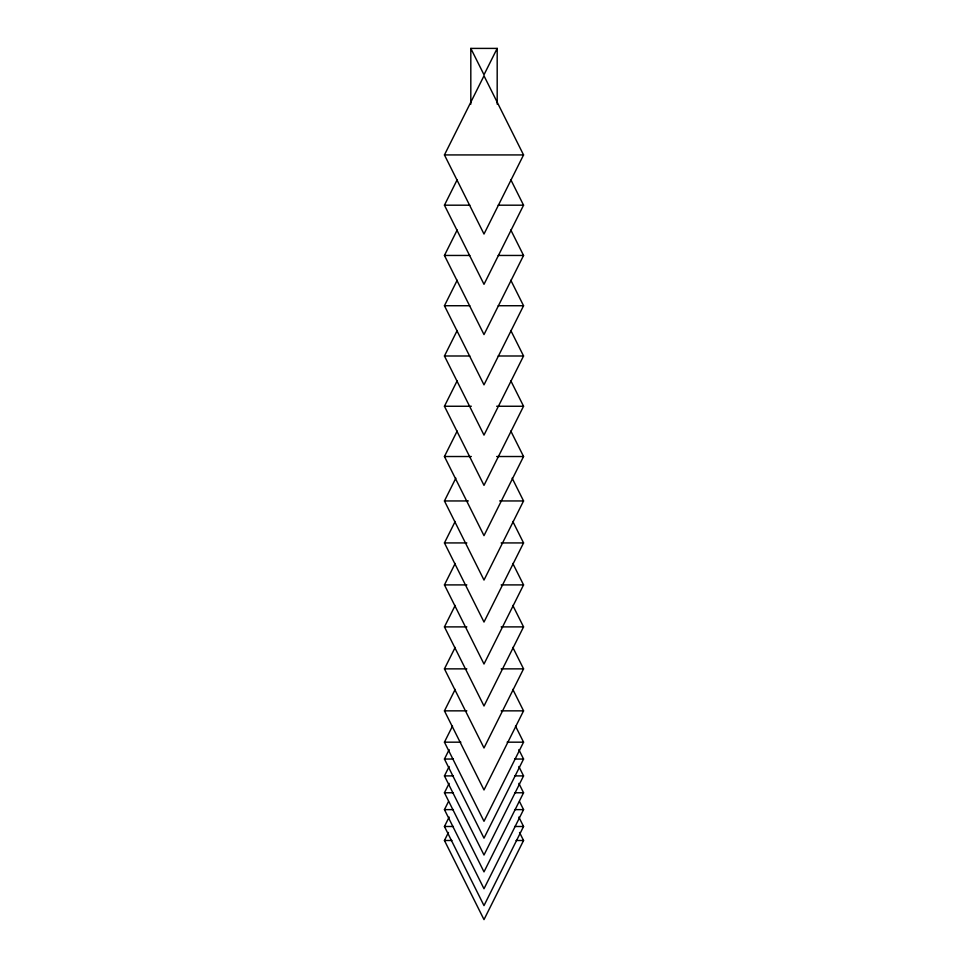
<?xml version="1.0" encoding="UTF-8"?>
<svg xmlns="http://www.w3.org/2000/svg" width="968" height="968" viewBox="0 0 968 968"><rect width="100%" height="100%" fill="white"/><g stroke="black" fill="none" stroke-linecap="round" stroke-linejoin="round"><path stroke-width="1.45" d="M497.189 48.4L484 74.766L470.811 48.4L497.189 48.4L497.189 104.145M444.445 154.928L484 75.819L523.555 154.928L484 234.026L444.445 154.928L523.555 154.928M510.814 179.721L523.555 205.192L484 284.302L444.445 205.192L457.186 179.721M510.814 229.985L523.555 255.455L484 334.565L444.445 255.455L457.186 229.985M510.814 280.248L523.555 305.731L484 384.828L444.445 305.731L457.186 280.248M510.814 330.511L523.555 355.994L484 435.092L444.445 355.994L457.186 330.511M510.814 380.787L523.555 406.257L484 485.355L444.445 406.257L457.186 380.787M510.814 431.05L523.555 456.521L484 535.631L444.445 456.521L457.186 431.05M512.157 478.156L523.555 500.952L484 580.05L444.445 500.952L455.843 478.156M512.822 521.474L523.555 542.927L484 622.037L444.445 542.927L455.178 521.474M512.822 563.461L523.555 584.902L484 664.012L444.445 584.902L455.178 563.461M512.822 605.436L523.555 626.889L484 705.987L444.445 626.889L455.178 605.436M512.822 647.41L523.555 668.864L484 747.974L444.445 668.864L455.178 647.41M512.822 689.398L523.555 710.851L484 789.948L444.445 710.851L455.178 689.398M515.508 726.097L523.555 742.178L484 821.288L444.445 742.178L452.492 726.097M518.86 749.655L523.555 759.045L484 838.143L444.445 759.045L449.14 749.655M518.86 766.523L523.555 775.9L484 855.01L444.445 775.9L449.14 766.523M518.86 783.378L523.555 792.768L484 871.865L444.445 792.768L449.14 783.378M519.526 801.589L523.555 809.623L484 888.733L444.445 809.623L448.474 801.589M518.86 817.101L523.555 826.49L484 905.6L444.445 826.49L449.14 817.101M519.526 832.456L523.555 840.49L484 919.6L444.445 840.49L448.474 832.456M444.445 205.192L469.819 205.192M498.181 205.192L523.555 205.192M444.445 255.455L469.819 255.455M498.181 255.455L523.555 255.455M444.445 305.731L469.819 305.731M498.181 305.731L523.555 305.731M444.445 355.994L469.819 355.994M498.181 355.994L523.555 355.994M444.445 406.257L471.319 406.257M496.681 406.257L523.555 406.257M444.445 456.521L471.319 456.521M496.681 456.521L523.555 456.521M444.445 500.952L468.33 500.952M499.669 500.952L523.555 500.952M444.445 542.927L466.83 542.927M501.17 542.927L523.555 542.927M444.445 584.902L466.83 584.902M501.17 584.902L523.555 584.902M444.445 626.889L466.83 626.889M501.17 626.889L523.555 626.889M444.445 668.864L466.83 668.864M501.17 668.864L523.555 668.864M444.445 710.851L466.83 710.851M501.17 710.851L523.555 710.851M444.445 742.178L460.865 742.178M507.135 742.178L523.555 742.178M444.445 759.045L453.399 759.045M514.601 759.045L523.555 759.045M444.445 775.9L453.399 775.9M514.601 775.9L523.555 775.9M444.445 792.768L453.399 792.768M514.601 792.768L523.555 792.768M444.445 809.623L453.399 809.623M514.601 809.623L523.555 809.623M444.445 826.49L453.399 826.49M514.601 826.49L523.555 826.49M444.445 840.49L451.911 840.49M516.089 840.49L523.555 840.49M470.811 48.4L470.811 104.145"/></g></svg>
